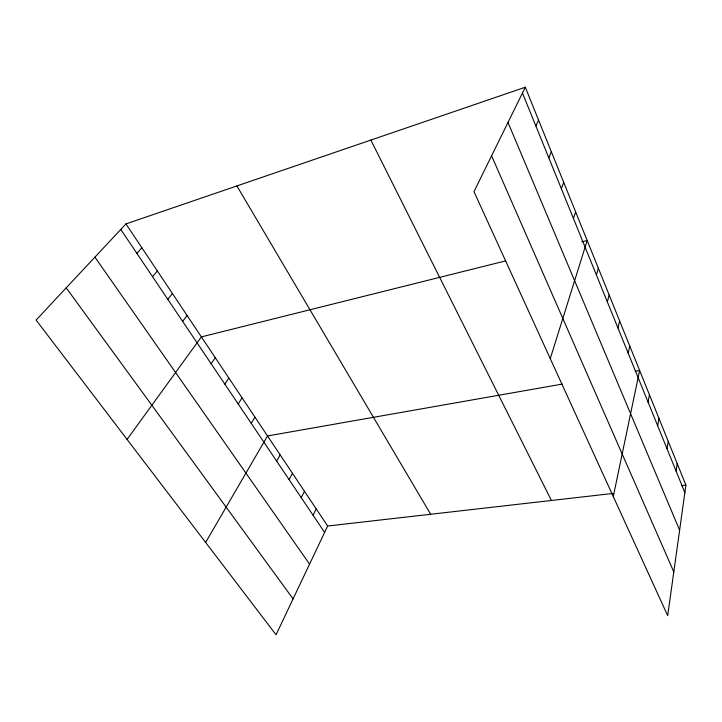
<?xml version="1.0" encoding="UTF-8"?>
<svg xmlns="http://www.w3.org/2000/svg" width="722" height="722" viewBox="0 0 722 722"><rect width="100%" height="100%" fill="white"/><g stroke="black" fill="none" stroke-linecap="round" stroke-linejoin="round"><path stroke-width="1.08" d="M685.9 485.13L667.697 615.658L473.975 191.655L525.309 87.218L685.9 485.13L681.523 485.626M676.063 471.006L677.191 463.551M667.011 448.723L668.22 441.322M657.679 425.754L658.978 418.426M648.049 402.073L649.448 394.817M613.285 496.565L639.629 370.458L635.189 371.243M628.185 353.175L629.783 346.082M617.924 327.941L619.638 320.938M607.337 301.886L609.169 294.991M596.408 274.983L598.357 268.205M550.263 358.626L587.185 240.525L581.761 241.879M573.421 218.432L575.642 211.925M561.346 188.695L563.702 182.341M548.837 157.919L551.346 151.737M535.886 126.052L538.558 120.042M613.032 493.442L327.653 526.022L276.048 634.782L36.1 320.09L125.944 223.919L525.309 87.218M313.068 515.237L316.2 508.884M301.227 497.648L304.476 491.321M289.098 479.616L292.464 473.325M276.661 461.132L280.145 454.878M205.626 542.43L267.519 435.962L562.285 384.077M251.211 423.309L254.947 417.135M238.188 403.959L242.069 397.84M224.84 384.113L228.847 378.048M211.14 363.744L215.291 357.742M127.09 439.418L201.375 336.903L505.626 260.895M182.63 321.38L187.097 315.505M167.793 299.332L172.423 293.538M152.559 276.679L157.36 270.967M136.891 253.395L141.873 247.772M66.207 287.861L293.078 598.881M94.916 257.14L309.567 564.135M120.782 229.452L324.62 532.412M125.944 223.919L327.653 526.022M236.906 185.942L430.673 514.263M370.873 140.077L551.418 500.481M491.592 155.808L673.797 571.896M507.999 122.433L679.619 530.192M522.457 93.021L684.853 492.63"/></g></svg>
